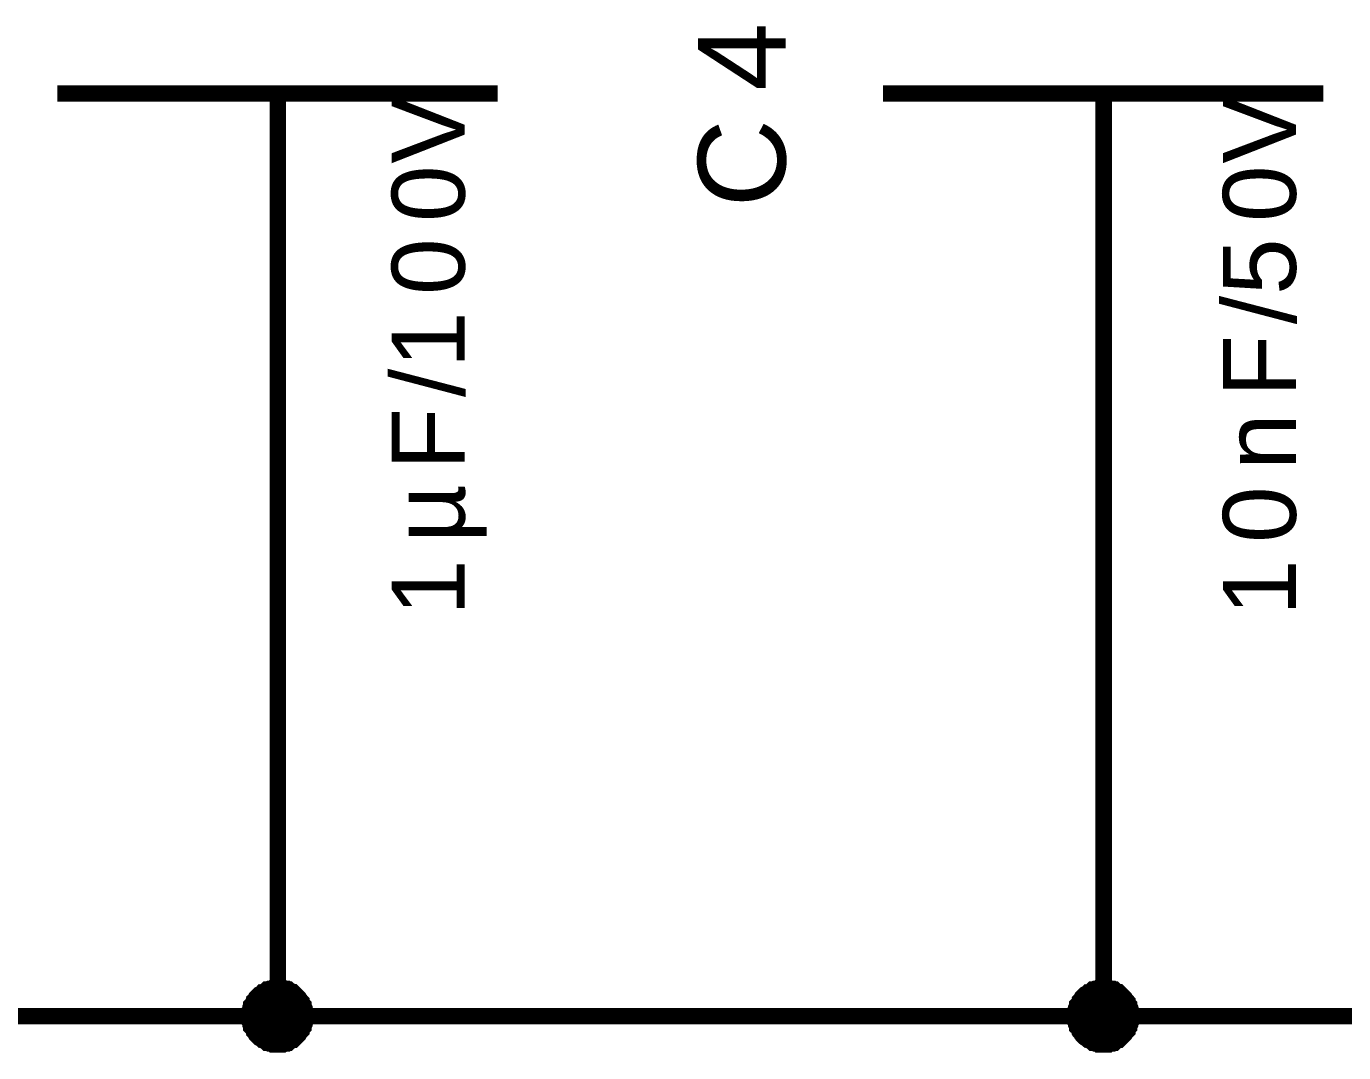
# Model space of a CAD drawing. Header units: millimetres. Extents: x -2024 to 917, y -725 to 13.
# Drawn here: x 287.6 to 311.52, y -219.45 to -200.81 of the extents above; entities that cross this region are included whole.
import ezdxf

# ---------------------------------------------------------------- set-up
doc = ezdxf.new("R2010")
doc.units = ezdxf.units.MM
doc.layers.add('Sheet', color=255, linetype='Continuous')
doc.styles.get("Standard").update_dxf_attribs({"font": 'arial.ttf'})

msp = doc.modelspace()

# ---------------------------------------------------------------- linework, layer by layer
at = {"layer": 'Sheet'}
for points, const_width in [([(288.161, -202.033), (296.156, -202.033)], 0.3), ([(292.167, -202.033), (292.167, -205.047)], 0.3), ([(303.157, -202.033), (311.151, -202.033)], 0.3), ([(307.162, -202.033), (307.162, -205.047)], 0.3), ([(277.171, -205.047), (277.171, -218.791), (292.167, -218.791), (307.162, -218.791), (319.658, -218.791), (337.136, -218.791)], 0.3), ([(292.167, -205.047), (292.167, -218.791)], 0.3), ([(307.162, -205.047), (307.162, -218.791)], 0.3), ([(291.654, -218.791), (291.654, -218.758), (291.654, -218.741), (291.654, -218.708), (291.67, -218.692), (291.67, -218.658), (291.67, -218.642), (291.687, -218.609), (291.687, -218.592), (291.703, -218.576), (291.72, -218.542), (291.736, -218.526), (291.736, -218.509), (291.753, -218.493), (291.77, -218.46), (291.786, -218.443), (291.803, -218.427), (291.819, -218.41), (291.836, -218.393), (291.869, -218.377), (291.885, -218.36), (291.902, -218.36), (291.918, -218.344), (291.952, -218.327), (291.968, -218.311), (291.985, -218.311), (292.018, -218.294), (292.034, -218.294), (292.067, -218.294), (292.084, -218.278), (292.117, -218.278), (292.134, -218.278), (292.167, -218.278)], 0.3), ([(291.654, -218.791), (291.654, -218.758), (291.654, -218.741), (291.654, -218.708), (291.67, -218.692), (291.67, -218.658), (291.67, -218.642), (291.687, -218.609), (291.687, -218.592), (291.703, -218.576), (291.72, -218.542), (291.736, -218.526), (291.736, -218.509), (291.753, -218.493), (291.77, -218.46), (291.786, -218.443), (291.803, -218.427), (291.819, -218.41), (291.836, -218.393), (291.869, -218.377), (291.885, -218.36), (291.902, -218.36), (291.918, -218.344), (291.952, -218.327), (291.968, -218.311), (291.985, -218.311), (292.018, -218.294), (292.034, -218.294), (292.067, -218.294), (292.084, -218.278), (292.117, -218.278), (292.134, -218.278), (292.167, -218.278)], 0.3), ([(291.654, -218.791), (291.654, -218.758), (291.654, -218.741), (291.654, -218.708), (291.67, -218.692), (291.67, -218.658), (291.67, -218.642), (291.687, -218.609), (291.687, -218.592), (291.703, -218.576), (291.72, -218.542), (291.736, -218.526), (291.736, -218.509), (291.753, -218.493), (291.77, -218.46), (291.786, -218.443), (291.803, -218.427), (291.819, -218.41), (291.836, -218.393), (291.869, -218.377), (291.885, -218.36), (291.902, -218.36), (291.918, -218.344), (291.952, -218.327), (291.968, -218.311), (291.985, -218.311), (292.018, -218.294), (292.034, -218.294), (292.067, -218.294), (292.084, -218.278), (292.117, -218.278), (292.134, -218.278), (292.167, -218.278)], 0.3), ([(291.654, -218.791), (291.654, -218.758), (291.654, -218.741), (291.654, -218.708), (291.67, -218.692), (291.67, -218.658), (291.67, -218.642), (291.687, -218.609), (291.687, -218.592), (291.703, -218.576), (291.72, -218.542), (291.736, -218.526), (291.736, -218.509), (291.753, -218.493), (291.77, -218.46), (291.786, -218.443), (291.803, -218.427), (291.819, -218.41), (291.836, -218.393), (291.869, -218.377), (291.885, -218.36), (291.902, -218.36), (291.918, -218.344), (291.952, -218.327), (291.968, -218.311), (291.985, -218.311), (292.018, -218.294), (292.034, -218.294), (292.067, -218.294), (292.084, -218.278), (292.117, -218.278), (292.134, -218.278), (292.167, -218.278)], 0.3), ([(292.167, -218.278), (292.167, -218.278)], 0.3), ([(292.167, -218.278), (292.2, -218.278), (292.216, -218.278), (292.249, -218.278), (292.266, -218.294), (292.299, -218.294), (292.316, -218.294), (292.332, -218.311), (292.365, -218.311), (292.382, -218.327), (292.398, -218.344), (292.432, -218.36), (292.448, -218.36), (292.465, -218.377), (292.481, -218.393), (292.498, -218.41), (292.514, -218.427), (292.531, -218.443), (292.547, -218.46), (292.564, -218.493), (292.581, -218.509), (292.597, -218.526), (292.597, -218.542), (292.614, -218.576), (292.63, -218.592), (292.63, -218.609), (292.647, -218.642), (292.647, -218.658), (292.647, -218.692), (292.663, -218.708), (292.663, -218.741), (292.663, -218.758), (292.663, -218.791)], 0.3), ([(292.167, -218.278), (292.167, -218.278)], 0.3), ([(292.167, -218.278), (292.2, -218.278), (292.216, -218.278), (292.249, -218.278), (292.266, -218.294), (292.299, -218.294), (292.316, -218.294), (292.332, -218.311), (292.365, -218.311), (292.382, -218.327), (292.398, -218.344), (292.432, -218.36), (292.448, -218.36), (292.465, -218.377), (292.481, -218.393), (292.498, -218.41), (292.514, -218.427), (292.531, -218.443), (292.547, -218.46), (292.564, -218.493), (292.581, -218.509), (292.597, -218.526), (292.597, -218.542), (292.614, -218.576), (292.63, -218.592), (292.63, -218.609), (292.647, -218.642), (292.647, -218.658), (292.647, -218.692), (292.663, -218.708), (292.663, -218.741), (292.663, -218.758), (292.663, -218.791)], 0.3), ([(292.167, -218.278), (292.167, -218.278)], 0.3), ([(292.167, -218.278), (292.2, -218.278), (292.216, -218.278), (292.249, -218.278), (292.266, -218.294), (292.299, -218.294), (292.316, -218.294), (292.332, -218.311), (292.365, -218.311), (292.382, -218.327), (292.398, -218.344), (292.432, -218.36), (292.448, -218.36), (292.465, -218.377), (292.481, -218.393), (292.498, -218.41), (292.514, -218.427), (292.531, -218.443), (292.547, -218.46), (292.564, -218.493), (292.581, -218.509), (292.597, -218.526), (292.597, -218.542), (292.614, -218.576), (292.63, -218.592), (292.63, -218.609), (292.647, -218.642), (292.647, -218.658), (292.647, -218.692), (292.663, -218.708), (292.663, -218.741), (292.663, -218.758), (292.663, -218.791)], 0.3), ([(292.167, -218.278), (292.167, -218.278)], 0.3), ([(292.167, -218.278), (292.2, -218.278), (292.216, -218.278), (292.249, -218.278), (292.266, -218.294), (292.299, -218.294), (292.316, -218.294), (292.332, -218.311), (292.365, -218.311), (292.382, -218.327), (292.398, -218.344), (292.432, -218.36), (292.448, -218.36), (292.465, -218.377), (292.481, -218.393), (292.498, -218.41), (292.514, -218.427), (292.531, -218.443), (292.547, -218.46), (292.564, -218.493), (292.581, -218.509), (292.597, -218.526), (292.597, -218.542), (292.614, -218.576), (292.63, -218.592), (292.63, -218.609), (292.647, -218.642), (292.647, -218.658), (292.647, -218.692), (292.663, -218.708), (292.663, -218.741), (292.663, -218.758), (292.663, -218.791)], 0.3), ([(306.649, -218.791), (306.649, -218.758), (306.649, -218.741), (306.649, -218.708), (306.665, -218.692), (306.665, -218.658), (306.665, -218.642), (306.682, -218.609), (306.682, -218.592), (306.699, -218.576), (306.715, -218.542), (306.732, -218.526), (306.732, -218.509), (306.748, -218.493), (306.765, -218.46), (306.781, -218.443), (306.798, -218.427), (306.814, -218.41), (306.831, -218.393), (306.864, -218.377), (306.881, -218.36), (306.897, -218.36), (306.914, -218.344), (306.947, -218.327), (306.963, -218.311), (306.98, -218.311), (307.013, -218.294), (307.03, -218.294), (307.063, -218.294), (307.079, -218.278), (307.112, -218.278), (307.129, -218.278), (307.162, -218.278)], 0.3), ([(306.649, -218.791), (306.649, -218.758), (306.649, -218.741), (306.649, -218.708), (306.665, -218.692), (306.665, -218.658), (306.665, -218.642), (306.682, -218.609), (306.682, -218.592), (306.699, -218.576), (306.715, -218.542), (306.732, -218.526), (306.732, -218.509), (306.748, -218.493), (306.765, -218.46), (306.781, -218.443), (306.798, -218.427), (306.814, -218.41), (306.831, -218.393), (306.864, -218.377), (306.881, -218.36), (306.897, -218.36), (306.914, -218.344), (306.947, -218.327), (306.963, -218.311), (306.98, -218.311), (307.013, -218.294), (307.03, -218.294), (307.063, -218.294), (307.079, -218.278), (307.112, -218.278), (307.129, -218.278), (307.162, -218.278)], 0.3), ([(306.649, -218.791), (306.649, -218.758), (306.649, -218.741), (306.649, -218.708), (306.665, -218.692), (306.665, -218.658), (306.665, -218.642), (306.682, -218.609), (306.682, -218.592), (306.699, -218.576), (306.715, -218.542), (306.732, -218.526), (306.732, -218.509), (306.748, -218.493), (306.765, -218.46), (306.781, -218.443), (306.798, -218.427), (306.814, -218.41), (306.831, -218.393), (306.864, -218.377), (306.881, -218.36), (306.897, -218.36), (306.914, -218.344), (306.947, -218.327), (306.963, -218.311), (306.98, -218.311), (307.013, -218.294), (307.03, -218.294), (307.063, -218.294), (307.079, -218.278), (307.112, -218.278), (307.129, -218.278), (307.162, -218.278)], 0.3), ([(306.649, -218.791), (306.649, -218.758), (306.649, -218.741), (306.649, -218.708), (306.665, -218.692), (306.665, -218.658), (306.665, -218.642), (306.682, -218.609), (306.682, -218.592), (306.699, -218.576), (306.715, -218.542), (306.732, -218.526), (306.732, -218.509), (306.748, -218.493), (306.765, -218.46), (306.781, -218.443), (306.798, -218.427), (306.814, -218.41), (306.831, -218.393), (306.864, -218.377), (306.881, -218.36), (306.897, -218.36), (306.914, -218.344), (306.947, -218.327), (306.963, -218.311), (306.98, -218.311), (307.013, -218.294), (307.03, -218.294), (307.063, -218.294), (307.079, -218.278), (307.112, -218.278), (307.129, -218.278), (307.162, -218.278)], 0.3), ([(307.162, -218.278), (307.162, -218.278)], 0.3), ([(307.162, -218.278), (307.195, -218.278), (307.212, -218.278), (307.245, -218.278), (307.261, -218.294), (307.294, -218.294), (307.311, -218.294), (307.328, -218.311), (307.361, -218.311), (307.377, -218.327), (307.394, -218.344), (307.427, -218.36), (307.443, -218.36), (307.46, -218.377), (307.476, -218.393), (307.493, -218.41), (307.51, -218.427), (307.526, -218.443), (307.543, -218.46), (307.559, -218.493), (307.576, -218.509), (307.592, -218.526), (307.592, -218.542), (307.609, -218.576), (307.625, -218.592), (307.625, -218.609), (307.642, -218.642), (307.642, -218.658), (307.642, -218.692), (307.659, -218.708), (307.659, -218.741), (307.659, -218.758), (307.659, -218.791)], 0.3), ([(307.162, -218.278), (307.162, -218.278)], 0.3), ([(307.162, -218.278), (307.195, -218.278), (307.212, -218.278), (307.245, -218.278), (307.261, -218.294), (307.294, -218.294), (307.311, -218.294), (307.328, -218.311), (307.361, -218.311), (307.377, -218.327), (307.394, -218.344), (307.427, -218.36), (307.443, -218.36), (307.46, -218.377), (307.476, -218.393), (307.493, -218.41), (307.51, -218.427), (307.526, -218.443), (307.543, -218.46), (307.559, -218.493), (307.576, -218.509), (307.592, -218.526), (307.592, -218.542), (307.609, -218.576), (307.625, -218.592), (307.625, -218.609), (307.642, -218.642), (307.642, -218.658), (307.642, -218.692), (307.659, -218.708), (307.659, -218.741), (307.659, -218.758), (307.659, -218.791)], 0.3), ([(307.162, -218.278), (307.162, -218.278)], 0.3), ([(307.162, -218.278), (307.195, -218.278), (307.212, -218.278), (307.245, -218.278), (307.261, -218.294), (307.294, -218.294), (307.311, -218.294), (307.328, -218.311), (307.361, -218.311), (307.377, -218.327), (307.394, -218.344), (307.427, -218.36), (307.443, -218.36), (307.46, -218.377), (307.476, -218.393), (307.493, -218.41), (307.51, -218.427), (307.526, -218.443), (307.543, -218.46), (307.559, -218.493), (307.576, -218.509), (307.592, -218.526), (307.592, -218.542), (307.609, -218.576), (307.625, -218.592), (307.625, -218.609), (307.642, -218.642), (307.642, -218.658), (307.642, -218.692), (307.659, -218.708), (307.659, -218.741), (307.659, -218.758), (307.659, -218.791)], 0.3), ([(307.162, -218.278), (307.162, -218.278)], 0.3), ([(307.162, -218.278), (307.195, -218.278), (307.212, -218.278), (307.245, -218.278), (307.261, -218.294), (307.294, -218.294), (307.311, -218.294), (307.328, -218.311), (307.361, -218.311), (307.377, -218.327), (307.394, -218.344), (307.427, -218.36), (307.443, -218.36), (307.46, -218.377), (307.476, -218.393), (307.493, -218.41), (307.51, -218.427), (307.526, -218.443), (307.543, -218.46), (307.559, -218.493), (307.576, -218.509), (307.592, -218.526), (307.592, -218.542), (307.609, -218.576), (307.625, -218.592), (307.625, -218.609), (307.642, -218.642), (307.642, -218.658), (307.642, -218.692), (307.659, -218.708), (307.659, -218.741), (307.659, -218.758), (307.659, -218.791)], 0.3), ([(291.654, -218.791), (291.654, -218.758), (291.654, -218.741), (291.654, -218.708), (291.67, -218.692), (291.67, -218.658), (291.67, -218.642), (291.687, -218.609), (291.687, -218.592), (291.703, -218.576), (291.72, -218.542), (291.736, -218.526), (291.736, -218.509), (291.753, -218.493), (291.77, -218.46), (291.786, -218.443), (291.803, -218.427), (291.819, -218.41), (291.836, -218.393), (291.869, -218.377), (291.885, -218.36), (291.902, -218.36), (291.918, -218.344), (291.952, -218.327), (291.968, -218.311), (291.985, -218.311), (292.018, -218.294), (292.034, -218.294), (292.067, -218.294), (292.084, -218.278), (292.117, -218.278), (292.134, -218.278), (292.167, -218.278)], 0.0991), ([(291.654, -218.791), (291.654, -218.758), (291.654, -218.741), (291.654, -218.708), (291.67, -218.692), (291.67, -218.658), (291.67, -218.642), (291.687, -218.609), (291.687, -218.592), (291.703, -218.576), (291.72, -218.542), (291.736, -218.526), (291.736, -218.509), (291.753, -218.493), (291.77, -218.46), (291.786, -218.443), (291.803, -218.427), (291.819, -218.41), (291.836, -218.393), (291.869, -218.377), (291.885, -218.36), (291.902, -218.36), (291.918, -218.344), (291.952, -218.327), (291.968, -218.311), (291.985, -218.311), (292.018, -218.294), (292.034, -218.294), (292.067, -218.294), (292.084, -218.278), (292.117, -218.278), (292.134, -218.278), (292.167, -218.278)], 0.0991), ([(291.654, -218.791), (291.654, -218.758), (291.654, -218.741), (291.654, -218.708), (291.67, -218.692), (291.67, -218.658), (291.67, -218.642), (291.687, -218.609), (291.687, -218.592), (291.703, -218.576), (291.72, -218.542), (291.736, -218.526), (291.736, -218.509), (291.753, -218.493), (291.77, -218.46), (291.786, -218.443), (291.803, -218.427), (291.819, -218.41), (291.836, -218.393), (291.869, -218.377), (291.885, -218.36), (291.902, -218.36), (291.918, -218.344), (291.952, -218.327), (291.968, -218.311), (291.985, -218.311), (292.018, -218.294), (292.034, -218.294), (292.067, -218.294), (292.084, -218.278), (292.117, -218.278), (292.134, -218.278), (292.167, -218.278)], 0.0991), ([(291.654, -218.791), (291.654, -218.758), (291.654, -218.741), (291.654, -218.708), (291.67, -218.692), (291.67, -218.658), (291.67, -218.642), (291.687, -218.609), (291.687, -218.592), (291.703, -218.576), (291.72, -218.542), (291.736, -218.526), (291.736, -218.509), (291.753, -218.493), (291.77, -218.46), (291.786, -218.443), (291.803, -218.427), (291.819, -218.41), (291.836, -218.393), (291.869, -218.377), (291.885, -218.36), (291.902, -218.36), (291.918, -218.344), (291.952, -218.327), (291.968, -218.311), (291.985, -218.311), (292.018, -218.294), (292.034, -218.294), (292.067, -218.294), (292.084, -218.278), (292.117, -218.278), (292.134, -218.278), (292.167, -218.278)], 0.0991), ([(292.167, -218.278), (292.167, -218.278)], 0.0991), ([(292.167, -218.278), (292.2, -218.278), (292.216, -218.278), (292.249, -218.278), (292.266, -218.294), (292.299, -218.294), (292.316, -218.294), (292.332, -218.311), (292.365, -218.311), (292.382, -218.327), (292.398, -218.344), (292.432, -218.36), (292.448, -218.36), (292.465, -218.377), (292.481, -218.393), (292.498, -218.41), (292.514, -218.427), (292.531, -218.443), (292.547, -218.46), (292.564, -218.493), (292.581, -218.509), (292.597, -218.526), (292.597, -218.542), (292.614, -218.576), (292.63, -218.592), (292.63, -218.609), (292.647, -218.642), (292.647, -218.658), (292.647, -218.692), (292.663, -218.708), (292.663, -218.741), (292.663, -218.758), (292.663, -218.791)], 0.0991), ([(292.167, -218.278), (292.167, -218.278)], 0.0991), ([(292.167, -218.278), (292.2, -218.278), (292.216, -218.278), (292.249, -218.278), (292.266, -218.294), (292.299, -218.294), (292.316, -218.294), (292.332, -218.311), (292.365, -218.311), (292.382, -218.327), (292.398, -218.344), (292.432, -218.36), (292.448, -218.36), (292.465, -218.377), (292.481, -218.393), (292.498, -218.41), (292.514, -218.427), (292.531, -218.443), (292.547, -218.46), (292.564, -218.493), (292.581, -218.509), (292.597, -218.526), (292.597, -218.542), (292.614, -218.576), (292.63, -218.592), (292.63, -218.609), (292.647, -218.642), (292.647, -218.658), (292.647, -218.692), (292.663, -218.708), (292.663, -218.741), (292.663, -218.758), (292.663, -218.791)], 0.0991), ([(292.167, -218.278), (292.167, -218.278)], 0.0991), ([(292.167, -218.278), (292.2, -218.278), (292.216, -218.278), (292.249, -218.278), (292.266, -218.294), (292.299, -218.294), (292.316, -218.294), (292.332, -218.311), (292.365, -218.311), (292.382, -218.327), (292.398, -218.344), (292.432, -218.36), (292.448, -218.36), (292.465, -218.377), (292.481, -218.393), (292.498, -218.41), (292.514, -218.427), (292.531, -218.443), (292.547, -218.46), (292.564, -218.493), (292.581, -218.509), (292.597, -218.526), (292.597, -218.542), (292.614, -218.576), (292.63, -218.592), (292.63, -218.609), (292.647, -218.642), (292.647, -218.658), (292.647, -218.692), (292.663, -218.708), (292.663, -218.741), (292.663, -218.758), (292.663, -218.791)], 0.0991), ([(292.167, -218.278), (292.167, -218.278)], 0.0991), ([(292.167, -218.278), (292.2, -218.278), (292.216, -218.278), (292.249, -218.278), (292.266, -218.294), (292.299, -218.294), (292.316, -218.294), (292.332, -218.311), (292.365, -218.311), (292.382, -218.327), (292.398, -218.344), (292.432, -218.36), (292.448, -218.36), (292.465, -218.377), (292.481, -218.393), (292.498, -218.41), (292.514, -218.427), (292.531, -218.443), (292.547, -218.46), (292.564, -218.493), (292.581, -218.509), (292.597, -218.526), (292.597, -218.542), (292.614, -218.576), (292.63, -218.592), (292.63, -218.609), (292.647, -218.642), (292.647, -218.658), (292.647, -218.692), (292.663, -218.708), (292.663, -218.741), (292.663, -218.758), (292.663, -218.791)], 0.0991), ([(306.649, -218.791), (306.649, -218.758), (306.649, -218.741), (306.649, -218.708), (306.665, -218.692), (306.665, -218.658), (306.665, -218.642), (306.682, -218.609), (306.682, -218.592), (306.699, -218.576), (306.715, -218.542), (306.732, -218.526), (306.732, -218.509), (306.748, -218.493), (306.765, -218.46), (306.781, -218.443), (306.798, -218.427), (306.814, -218.41), (306.831, -218.393), (306.864, -218.377), (306.881, -218.36), (306.897, -218.36), (306.914, -218.344), (306.947, -218.327), (306.963, -218.311), (306.98, -218.311), (307.013, -218.294), (307.03, -218.294), (307.063, -218.294), (307.079, -218.278), (307.112, -218.278), (307.129, -218.278), (307.162, -218.278)], 0.0991), ([(306.649, -218.791), (306.649, -218.758), (306.649, -218.741), (306.649, -218.708), (306.665, -218.692), (306.665, -218.658), (306.665, -218.642), (306.682, -218.609), (306.682, -218.592), (306.699, -218.576), (306.715, -218.542), (306.732, -218.526), (306.732, -218.509), (306.748, -218.493), (306.765, -218.46), (306.781, -218.443), (306.798, -218.427), (306.814, -218.41), (306.831, -218.393), (306.864, -218.377), (306.881, -218.36), (306.897, -218.36), (306.914, -218.344), (306.947, -218.327), (306.963, -218.311), (306.98, -218.311), (307.013, -218.294), (307.03, -218.294), (307.063, -218.294), (307.079, -218.278), (307.112, -218.278), (307.129, -218.278), (307.162, -218.278)], 0.0991), ([(306.649, -218.791), (306.649, -218.758), (306.649, -218.741), (306.649, -218.708), (306.665, -218.692), (306.665, -218.658), (306.665, -218.642), (306.682, -218.609), (306.682, -218.592), (306.699, -218.576), (306.715, -218.542), (306.732, -218.526), (306.732, -218.509), (306.748, -218.493), (306.765, -218.46), (306.781, -218.443), (306.798, -218.427), (306.814, -218.41), (306.831, -218.393), (306.864, -218.377), (306.881, -218.36), (306.897, -218.36), (306.914, -218.344), (306.947, -218.327), (306.963, -218.311), (306.98, -218.311), (307.013, -218.294), (307.03, -218.294), (307.063, -218.294), (307.079, -218.278), (307.112, -218.278), (307.129, -218.278), (307.162, -218.278)], 0.0991), ([(306.649, -218.791), (306.649, -218.758), (306.649, -218.741), (306.649, -218.708), (306.665, -218.692), (306.665, -218.658), (306.665, -218.642), (306.682, -218.609), (306.682, -218.592), (306.699, -218.576), (306.715, -218.542), (306.732, -218.526), (306.732, -218.509), (306.748, -218.493), (306.765, -218.46), (306.781, -218.443), (306.798, -218.427), (306.814, -218.41), (306.831, -218.393), (306.864, -218.377), (306.881, -218.36), (306.897, -218.36), (306.914, -218.344), (306.947, -218.327), (306.963, -218.311), (306.98, -218.311), (307.013, -218.294), (307.03, -218.294), (307.063, -218.294), (307.079, -218.278), (307.112, -218.278), (307.129, -218.278), (307.162, -218.278)], 0.0991), ([(307.162, -218.278), (307.162, -218.278)], 0.0991), ([(307.162, -218.278), (307.195, -218.278), (307.212, -218.278), (307.245, -218.278), (307.261, -218.294), (307.294, -218.294), (307.311, -218.294), (307.328, -218.311), (307.361, -218.311), (307.377, -218.327), (307.394, -218.344), (307.427, -218.36), (307.443, -218.36), (307.46, -218.377), (307.476, -218.393), (307.493, -218.41), (307.51, -218.427), (307.526, -218.443), (307.543, -218.46), (307.559, -218.493), (307.576, -218.509), (307.592, -218.526), (307.592, -218.542), (307.609, -218.576), (307.625, -218.592), (307.625, -218.609), (307.642, -218.642), (307.642, -218.658), (307.642, -218.692), (307.659, -218.708), (307.659, -218.741), (307.659, -218.758), (307.659, -218.791)], 0.0991), ([(307.162, -218.278), (307.162, -218.278)], 0.0991), ([(307.162, -218.278), (307.195, -218.278), (307.212, -218.278), (307.245, -218.278), (307.261, -218.294), (307.294, -218.294), (307.311, -218.294), (307.328, -218.311), (307.361, -218.311), (307.377, -218.327), (307.394, -218.344), (307.427, -218.36), (307.443, -218.36), (307.46, -218.377), (307.476, -218.393), (307.493, -218.41), (307.51, -218.427), (307.526, -218.443), (307.543, -218.46), (307.559, -218.493), (307.576, -218.509), (307.592, -218.526), (307.592, -218.542), (307.609, -218.576), (307.625, -218.592), (307.625, -218.609), (307.642, -218.642), (307.642, -218.658), (307.642, -218.692), (307.659, -218.708), (307.659, -218.741), (307.659, -218.758), (307.659, -218.791)], 0.0991), ([(307.162, -218.278), (307.162, -218.278)], 0.0991), ([(307.162, -218.278), (307.195, -218.278), (307.212, -218.278), (307.245, -218.278), (307.261, -218.294), (307.294, -218.294), (307.311, -218.294), (307.328, -218.311), (307.361, -218.311), (307.377, -218.327), (307.394, -218.344), (307.427, -218.36), (307.443, -218.36), (307.46, -218.377), (307.476, -218.393), (307.493, -218.41), (307.51, -218.427), (307.526, -218.443), (307.543, -218.46), (307.559, -218.493), (307.576, -218.509), (307.592, -218.526), (307.592, -218.542), (307.609, -218.576), (307.625, -218.592), (307.625, -218.609), (307.642, -218.642), (307.642, -218.658), (307.642, -218.692), (307.659, -218.708), (307.659, -218.741), (307.659, -218.758), (307.659, -218.791)], 0.0991), ([(307.162, -218.278), (307.162, -218.278)], 0.0991), ([(307.162, -218.278), (307.195, -218.278), (307.212, -218.278), (307.245, -218.278), (307.261, -218.294), (307.294, -218.294), (307.311, -218.294), (307.328, -218.311), (307.361, -218.311), (307.377, -218.327), (307.394, -218.344), (307.427, -218.36), (307.443, -218.36), (307.46, -218.377), (307.476, -218.393), (307.493, -218.41), (307.51, -218.427), (307.526, -218.443), (307.543, -218.46), (307.559, -218.493), (307.576, -218.509), (307.592, -218.526), (307.592, -218.542), (307.609, -218.576), (307.625, -218.592), (307.625, -218.609), (307.642, -218.642), (307.642, -218.658), (307.642, -218.692), (307.659, -218.708), (307.659, -218.741), (307.659, -218.758), (307.659, -218.791)], 0.0991), ([(292.167, -219.304), (292.134, -219.304), (292.117, -219.304), (292.084, -219.304), (292.067, -219.288), (292.034, -219.288), (292.018, -219.288), (291.985, -219.271), (291.968, -219.271), (291.952, -219.255), (291.918, -219.238), (291.902, -219.221), (291.885, -219.221), (291.869, -219.205), (291.836, -219.188), (291.819, -219.172), (291.803, -219.155), (291.786, -219.139), (291.77, -219.122), (291.753, -219.089), (291.736, -219.072), (291.736, -219.056), (291.72, -219.039), (291.703, -219.006), (291.687, -218.99), (291.687, -218.973), (291.67, -218.94), (291.67, -218.923), (291.67, -218.89), (291.654, -218.874), (291.654, -218.841), (291.654, -218.824), (291.654, -218.791)], 0.3), ([(291.654, -218.791), (291.654, -218.791)], 0.3), ([(292.167, -219.304), (292.134, -219.304), (292.117, -219.304), (292.084, -219.304), (292.067, -219.288), (292.034, -219.288), (292.018, -219.288), (291.985, -219.271), (291.968, -219.271), (291.952, -219.255), (291.918, -219.238), (291.902, -219.221), (291.885, -219.221), (291.869, -219.205), (291.836, -219.188), (291.819, -219.172), (291.803, -219.155), (291.786, -219.139), (291.77, -219.122), (291.753, -219.089), (291.736, -219.072), (291.736, -219.056), (291.72, -219.039), (291.703, -219.006), (291.687, -218.99), (291.687, -218.973), (291.67, -218.94), (291.67, -218.923), (291.67, -218.89), (291.654, -218.874), (291.654, -218.841), (291.654, -218.824), (291.654, -218.791)], 0.3), ([(291.654, -218.791), (291.654, -218.791)], 0.3), ([(292.167, -219.304), (292.134, -219.304), (292.117, -219.304), (292.084, -219.304), (292.067, -219.288), (292.034, -219.288), (292.018, -219.288), (291.985, -219.271), (291.968, -219.271), (291.952, -219.255), (291.918, -219.238), (291.902, -219.221), (291.885, -219.221), (291.869, -219.205), (291.836, -219.188), (291.819, -219.172), (291.803, -219.155), (291.786, -219.139), (291.77, -219.122), (291.753, -219.089), (291.736, -219.072), (291.736, -219.056), (291.72, -219.039), (291.703, -219.006), (291.687, -218.99), (291.687, -218.973), (291.67, -218.94), (291.67, -218.923), (291.67, -218.89), (291.654, -218.874), (291.654, -218.841), (291.654, -218.824), (291.654, -218.791)], 0.3), ([(291.654, -218.791), (291.654, -218.791)], 0.3), ([(292.167, -219.304), (292.134, -219.304), (292.117, -219.304), (292.084, -219.304), (292.067, -219.288), (292.034, -219.288), (292.018, -219.288), (291.985, -219.271), (291.968, -219.271), (291.952, -219.255), (291.918, -219.238), (291.902, -219.221), (291.885, -219.221), (291.869, -219.205), (291.836, -219.188), (291.819, -219.172), (291.803, -219.155), (291.786, -219.139), (291.77, -219.122), (291.753, -219.089), (291.736, -219.072), (291.736, -219.056), (291.72, -219.039), (291.703, -219.006), (291.687, -218.99), (291.687, -218.973), (291.67, -218.94), (291.67, -218.923), (291.67, -218.89), (291.654, -218.874), (291.654, -218.841), (291.654, -218.824), (291.654, -218.791)], 0.3), ([(291.654, -218.791), (291.654, -218.791)], 0.3), ([(292.663, -218.791), (292.663, -218.824), (292.663, -218.841), (292.663, -218.874), (292.647, -218.89), (292.647, -218.923), (292.647, -218.94), (292.63, -218.973), (292.63, -218.99), (292.614, -219.006), (292.597, -219.039), (292.597, -219.056), (292.581, -219.072), (292.564, -219.089), (292.547, -219.122), (292.531, -219.139), (292.514, -219.155), (292.498, -219.172), (292.481, -219.188), (292.465, -219.205), (292.448, -219.221), (292.432, -219.221), (292.398, -219.238), (292.382, -219.255), (292.365, -219.271), (292.332, -219.271), (292.316, -219.288), (292.299, -219.288), (292.266, -219.288), (292.249, -219.304), (292.216, -219.304), (292.2, -219.304), (292.167, -219.304)], 0.3), ([(292.663, -218.791), (292.663, -218.824), (292.663, -218.841), (292.663, -218.874), (292.647, -218.89), (292.647, -218.923), (292.647, -218.94), (292.63, -218.973), (292.63, -218.99), (292.614, -219.006), (292.597, -219.039), (292.597, -219.056), (292.581, -219.072), (292.564, -219.089), (292.547, -219.122), (292.531, -219.139), (292.514, -219.155), (292.498, -219.172), (292.481, -219.188), (292.465, -219.205), (292.448, -219.221), (292.432, -219.221), (292.398, -219.238), (292.382, -219.255), (292.365, -219.271), (292.332, -219.271), (292.316, -219.288), (292.299, -219.288), (292.266, -219.288), (292.249, -219.304), (292.216, -219.304), (292.2, -219.304), (292.167, -219.304)], 0.3), ([(292.663, -218.791), (292.663, -218.824), (292.663, -218.841), (292.663, -218.874), (292.647, -218.89), (292.647, -218.923), (292.647, -218.94), (292.63, -218.973), (292.63, -218.99), (292.614, -219.006), (292.597, -219.039), (292.597, -219.056), (292.581, -219.072), (292.564, -219.089), (292.547, -219.122), (292.531, -219.139), (292.514, -219.155), (292.498, -219.172), (292.481, -219.188), (292.465, -219.205), (292.448, -219.221), (292.432, -219.221), (292.398, -219.238), (292.382, -219.255), (292.365, -219.271), (292.332, -219.271), (292.316, -219.288), (292.299, -219.288), (292.266, -219.288), (292.249, -219.304), (292.216, -219.304), (292.2, -219.304), (292.167, -219.304)], 0.3), ([(292.663, -218.791), (292.663, -218.824), (292.663, -218.841), (292.663, -218.874), (292.647, -218.89), (292.647, -218.923), (292.647, -218.94), (292.63, -218.973), (292.63, -218.99), (292.614, -219.006), (292.597, -219.039), (292.597, -219.056), (292.581, -219.072), (292.564, -219.089), (292.547, -219.122), (292.531, -219.139), (292.514, -219.155), (292.498, -219.172), (292.481, -219.188), (292.465, -219.205), (292.448, -219.221), (292.432, -219.221), (292.398, -219.238), (292.382, -219.255), (292.365, -219.271), (292.332, -219.271), (292.316, -219.288), (292.299, -219.288), (292.266, -219.288), (292.249, -219.304), (292.216, -219.304), (292.2, -219.304), (292.167, -219.304)], 0.3), ([(292.663, -218.791), (292.663, -218.791), (292.663, -218.791), (292.663, -218.791), (292.663, -218.791), (292.663, -218.791), (292.663, -218.791), (292.663, -218.791), (292.663, -218.791), (292.663, -218.791), (292.663, -218.791), (292.663, -218.791), (292.663, -218.791), (292.663, -218.791), (292.663, -218.791), (292.663, -218.791), (292.663, -218.791), (292.663, -218.791), (292.663, -218.791), (292.663, -218.791), (292.663, -218.791), (292.663, -218.791), (292.663, -218.791), (292.663, -218.791), (292.663, -218.791), (292.663, -218.791), (292.663, -218.791), (292.663, -218.791), (292.663, -218.791), (292.663, -218.791), (292.663, -218.791), (292.663, -218.791), (292.663, -218.791)], 0.3), ([(292.663, -218.791), (292.663, -218.791)], 0.3), ([(292.663, -218.791), (292.663, -218.791), (292.663, -218.791), (292.663, -218.791), (292.663, -218.791), (292.663, -218.791), (292.663, -218.791), (292.663, -218.791), (292.663, -218.791), (292.663, -218.791), (292.663, -218.791), (292.663, -218.791), (292.663, -218.791), (292.663, -218.791), (292.663, -218.791), (292.663, -218.791), (292.663, -218.791), (292.663, -218.791), (292.663, -218.791), (292.663, -218.791), (292.663, -218.791), (292.663, -218.791), (292.663, -218.791), (292.663, -218.791), (292.663, -218.791), (292.663, -218.791), (292.663, -218.791), (292.663, -218.791), (292.663, -218.791), (292.663, -218.791), (292.663, -218.791), (292.663, -218.791), (292.663, -218.791)], 0.3), ([(292.663, -218.791), (292.663, -218.791)], 0.3), ([(292.663, -218.791), (292.663, -218.791), (292.663, -218.791), (292.663, -218.791), (292.663, -218.791), (292.663, -218.791), (292.663, -218.791), (292.663, -218.791), (292.663, -218.791), (292.663, -218.791), (292.663, -218.791), (292.663, -218.791), (292.663, -218.791), (292.663, -218.791), (292.663, -218.791), (292.663, -218.791), (292.663, -218.791), (292.663, -218.791), (292.663, -218.791), (292.663, -218.791), (292.663, -218.791), (292.663, -218.791), (292.663, -218.791), (292.663, -218.791), (292.663, -218.791), (292.663, -218.791), (292.663, -218.791), (292.663, -218.791), (292.663, -218.791), (292.663, -218.791), (292.663, -218.791), (292.663, -218.791), (292.663, -218.791)], 0.3), ([(292.663, -218.791), (292.663, -218.791)], 0.3), ([(292.663, -218.791), (292.663, -218.791), (292.663, -218.791), (292.663, -218.791), (292.663, -218.791), (292.663, -218.791), (292.663, -218.791), (292.663, -218.791), (292.663, -218.791), (292.663, -218.791), (292.663, -218.791), (292.663, -218.791), (292.663, -218.791), (292.663, -218.791), (292.663, -218.791), (292.663, -218.791), (292.663, -218.791), (292.663, -218.791), (292.663, -218.791), (292.663, -218.791), (292.663, -218.791), (292.663, -218.791), (292.663, -218.791), (292.663, -218.791), (292.663, -218.791), (292.663, -218.791), (292.663, -218.791), (292.663, -218.791), (292.663, -218.791), (292.663, -218.791), (292.663, -218.791), (292.663, -218.791), (292.663, -218.791)], 0.3), ([(292.663, -218.791), (292.663, -218.791)], 0.3), ([(307.162, -219.304), (307.129, -219.304), (307.112, -219.304), (307.079, -219.304), (307.063, -219.288), (307.03, -219.288), (307.013, -219.288), (306.98, -219.271), (306.963, -219.271), (306.947, -219.255), (306.914, -219.238), (306.897, -219.221), (306.881, -219.221), (306.864, -219.205), (306.831, -219.188), (306.814, -219.172), (306.798, -219.155), (306.781, -219.139), (306.765, -219.122), (306.748, -219.089), (306.732, -219.072), (306.732, -219.056), (306.715, -219.039), (306.699, -219.006), (306.682, -218.99), (306.682, -218.973), (306.665, -218.94), (306.665, -218.923), (306.665, -218.89), (306.649, -218.874), (306.649, -218.841), (306.649, -218.824), (306.649, -218.791)], 0.3), ([(306.649, -218.791), (306.649, -218.791)], 0.3), ([(307.162, -219.304), (307.129, -219.304), (307.112, -219.304), (307.079, -219.304), (307.063, -219.288), (307.03, -219.288), (307.013, -219.288), (306.98, -219.271), (306.963, -219.271), (306.947, -219.255), (306.914, -219.238), (306.897, -219.221), (306.881, -219.221), (306.864, -219.205), (306.831, -219.188), (306.814, -219.172), (306.798, -219.155), (306.781, -219.139), (306.765, -219.122), (306.748, -219.089), (306.732, -219.072), (306.732, -219.056), (306.715, -219.039), (306.699, -219.006), (306.682, -218.99), (306.682, -218.973), (306.665, -218.94), (306.665, -218.923), (306.665, -218.89), (306.649, -218.874), (306.649, -218.841), (306.649, -218.824), (306.649, -218.791)], 0.3), ([(306.649, -218.791), (306.649, -218.791)], 0.3), ([(307.162, -219.304), (307.129, -219.304), (307.112, -219.304), (307.079, -219.304), (307.063, -219.288), (307.03, -219.288), (307.013, -219.288), (306.98, -219.271), (306.963, -219.271), (306.947, -219.255), (306.914, -219.238), (306.897, -219.221), (306.881, -219.221), (306.864, -219.205), (306.831, -219.188), (306.814, -219.172), (306.798, -219.155), (306.781, -219.139), (306.765, -219.122), (306.748, -219.089), (306.732, -219.072), (306.732, -219.056), (306.715, -219.039), (306.699, -219.006), (306.682, -218.99), (306.682, -218.973), (306.665, -218.94), (306.665, -218.923), (306.665, -218.89), (306.649, -218.874), (306.649, -218.841), (306.649, -218.824), (306.649, -218.791)], 0.3), ([(306.649, -218.791), (306.649, -218.791)], 0.3), ([(307.162, -219.304), (307.129, -219.304), (307.112, -219.304), (307.079, -219.304), (307.063, -219.288), (307.03, -219.288), (307.013, -219.288), (306.98, -219.271), (306.963, -219.271), (306.947, -219.255), (306.914, -219.238), (306.897, -219.221), (306.881, -219.221), (306.864, -219.205), (306.831, -219.188), (306.814, -219.172), (306.798, -219.155), (306.781, -219.139), (306.765, -219.122), (306.748, -219.089), (306.732, -219.072), (306.732, -219.056), (306.715, -219.039), (306.699, -219.006), (306.682, -218.99), (306.682, -218.973), (306.665, -218.94), (306.665, -218.923), (306.665, -218.89), (306.649, -218.874), (306.649, -218.841), (306.649, -218.824), (306.649, -218.791)], 0.3), ([(306.649, -218.791), (306.649, -218.791)], 0.3), ([(307.659, -218.791), (307.659, -218.824), (307.659, -218.841), (307.659, -218.874), (307.642, -218.89), (307.642, -218.923), (307.642, -218.94), (307.625, -218.973), (307.625, -218.99), (307.609, -219.006), (307.592, -219.039), (307.592, -219.056), (307.576, -219.072), (307.559, -219.089), (307.543, -219.122), (307.526, -219.139), (307.51, -219.155), (307.493, -219.172), (307.476, -219.188), (307.46, -219.205), (307.443, -219.221), (307.427, -219.221), (307.394, -219.238), (307.377, -219.255), (307.361, -219.271), (307.328, -219.271), (307.311, -219.288), (307.294, -219.288), (307.261, -219.288), (307.245, -219.304), (307.212, -219.304), (307.195, -219.304), (307.162, -219.304)], 0.3), ([(307.659, -218.791), (307.659, -218.824), (307.659, -218.841), (307.659, -218.874), (307.642, -218.89), (307.642, -218.923), (307.642, -218.94), (307.625, -218.973), (307.625, -218.99), (307.609, -219.006), (307.592, -219.039), (307.592, -219.056), (307.576, -219.072), (307.559, -219.089), (307.543, -219.122), (307.526, -219.139), (307.51, -219.155), (307.493, -219.172), (307.476, -219.188), (307.46, -219.205), (307.443, -219.221), (307.427, -219.221), (307.394, -219.238), (307.377, -219.255), (307.361, -219.271), (307.328, -219.271), (307.311, -219.288), (307.294, -219.288), (307.261, -219.288), (307.245, -219.304), (307.212, -219.304), (307.195, -219.304), (307.162, -219.304)], 0.3), ([(307.659, -218.791), (307.659, -218.824), (307.659, -218.841), (307.659, -218.874), (307.642, -218.89), (307.642, -218.923), (307.642, -218.94), (307.625, -218.973), (307.625, -218.99), (307.609, -219.006), (307.592, -219.039), (307.592, -219.056), (307.576, -219.072), (307.559, -219.089), (307.543, -219.122), (307.526, -219.139), (307.51, -219.155), (307.493, -219.172), (307.476, -219.188), (307.46, -219.205), (307.443, -219.221), (307.427, -219.221), (307.394, -219.238), (307.377, -219.255), (307.361, -219.271), (307.328, -219.271), (307.311, -219.288), (307.294, -219.288), (307.261, -219.288), (307.245, -219.304), (307.212, -219.304), (307.195, -219.304), (307.162, -219.304)], 0.3), ([(307.659, -218.791), (307.659, -218.824), (307.659, -218.841), (307.659, -218.874), (307.642, -218.89), (307.642, -218.923), (307.642, -218.94), (307.625, -218.973), (307.625, -218.99), (307.609, -219.006), (307.592, -219.039), (307.592, -219.056), (307.576, -219.072), (307.559, -219.089), (307.543, -219.122), (307.526, -219.139), (307.51, -219.155), (307.493, -219.172), (307.476, -219.188), (307.46, -219.205), (307.443, -219.221), (307.427, -219.221), (307.394, -219.238), (307.377, -219.255), (307.361, -219.271), (307.328, -219.271), (307.311, -219.288), (307.294, -219.288), (307.261, -219.288), (307.245, -219.304), (307.212, -219.304), (307.195, -219.304), (307.162, -219.304)], 0.3), ([(307.659, -218.791), (307.659, -218.791), (307.659, -218.791), (307.659, -218.791), (307.659, -218.791), (307.659, -218.791), (307.659, -218.791), (307.659, -218.791), (307.659, -218.791), (307.659, -218.791), (307.659, -218.791), (307.659, -218.791), (307.659, -218.791), (307.659, -218.791), (307.659, -218.791), (307.659, -218.791), (307.659, -218.791), (307.659, -218.791), (307.659, -218.791), (307.659, -218.791), (307.659, -218.791), (307.659, -218.791), (307.659, -218.791), (307.659, -218.791), (307.659, -218.791), (307.659, -218.791), (307.659, -218.791), (307.659, -218.791), (307.659, -218.791), (307.659, -218.791), (307.659, -218.791), (307.659, -218.791), (307.659, -218.791)], 0.3), ([(307.659, -218.791), (307.659, -218.791)], 0.3), ([(307.659, -218.791), (307.659, -218.791), (307.659, -218.791), (307.659, -218.791), (307.659, -218.791), (307.659, -218.791), (307.659, -218.791), (307.659, -218.791), (307.659, -218.791), (307.659, -218.791), (307.659, -218.791), (307.659, -218.791), (307.659, -218.791), (307.659, -218.791), (307.659, -218.791), (307.659, -218.791), (307.659, -218.791), (307.659, -218.791), (307.659, -218.791), (307.659, -218.791), (307.659, -218.791), (307.659, -218.791), (307.659, -218.791), (307.659, -218.791), (307.659, -218.791), (307.659, -218.791), (307.659, -218.791), (307.659, -218.791), (307.659, -218.791), (307.659, -218.791), (307.659, -218.791), (307.659, -218.791), (307.659, -218.791)], 0.3), ([(307.659, -218.791), (307.659, -218.791)], 0.3), ([(307.659, -218.791), (307.659, -218.791), (307.659, -218.791), (307.659, -218.791), (307.659, -218.791), (307.659, -218.791), (307.659, -218.791), (307.659, -218.791), (307.659, -218.791), (307.659, -218.791), (307.659, -218.791), (307.659, -218.791), (307.659, -218.791), (307.659, -218.791), (307.659, -218.791), (307.659, -218.791), (307.659, -218.791), (307.659, -218.791), (307.659, -218.791), (307.659, -218.791), (307.659, -218.791), (307.659, -218.791), (307.659, -218.791), (307.659, -218.791), (307.659, -218.791), (307.659, -218.791), (307.659, -218.791), (307.659, -218.791), (307.659, -218.791), (307.659, -218.791), (307.659, -218.791), (307.659, -218.791), (307.659, -218.791)], 0.3), ([(307.659, -218.791), (307.659, -218.791)], 0.3), ([(307.659, -218.791), (307.659, -218.791), (307.659, -218.791), (307.659, -218.791), (307.659, -218.791), (307.659, -218.791), (307.659, -218.791), (307.659, -218.791), (307.659, -218.791), (307.659, -218.791), (307.659, -218.791), (307.659, -218.791), (307.659, -218.791), (307.659, -218.791), (307.659, -218.791), (307.659, -218.791), (307.659, -218.791), (307.659, -218.791), (307.659, -218.791), (307.659, -218.791), (307.659, -218.791), (307.659, -218.791), (307.659, -218.791), (307.659, -218.791), (307.659, -218.791), (307.659, -218.791), (307.659, -218.791), (307.659, -218.791), (307.659, -218.791), (307.659, -218.791), (307.659, -218.791), (307.659, -218.791), (307.659, -218.791)], 0.3), ([(307.659, -218.791), (307.659, -218.791)], 0.3), ([(292.167, -219.304), (292.134, -219.304), (292.117, -219.304), (292.084, -219.304), (292.067, -219.288), (292.034, -219.288), (292.018, -219.288), (291.985, -219.271), (291.968, -219.271), (291.952, -219.255), (291.918, -219.238), (291.902, -219.221), (291.885, -219.221), (291.869, -219.205), (291.836, -219.188), (291.819, -219.172), (291.803, -219.155), (291.786, -219.139), (291.77, -219.122), (291.753, -219.089), (291.736, -219.072), (291.736, -219.056), (291.72, -219.039), (291.703, -219.006), (291.687, -218.99), (291.687, -218.973), (291.67, -218.94), (291.67, -218.923), (291.67, -218.89), (291.654, -218.874), (291.654, -218.841), (291.654, -218.824), (291.654, -218.791)], 0.0991), ([(291.654, -218.791), (291.654, -218.791)], 0.0991), ([(292.167, -219.304), (292.134, -219.304), (292.117, -219.304), (292.084, -219.304), (292.067, -219.288), (292.034, -219.288), (292.018, -219.288), (291.985, -219.271), (291.968, -219.271), (291.952, -219.255), (291.918, -219.238), (291.902, -219.221), (291.885, -219.221), (291.869, -219.205), (291.836, -219.188), (291.819, -219.172), (291.803, -219.155), (291.786, -219.139), (291.77, -219.122), (291.753, -219.089), (291.736, -219.072), (291.736, -219.056), (291.72, -219.039), (291.703, -219.006), (291.687, -218.99), (291.687, -218.973), (291.67, -218.94), (291.67, -218.923), (291.67, -218.89), (291.654, -218.874), (291.654, -218.841), (291.654, -218.824), (291.654, -218.791)], 0.0991), ([(291.654, -218.791), (291.654, -218.791)], 0.0991), ([(292.167, -219.304), (292.134, -219.304), (292.117, -219.304), (292.084, -219.304), (292.067, -219.288), (292.034, -219.288), (292.018, -219.288), (291.985, -219.271), (291.968, -219.271), (291.952, -219.255), (291.918, -219.238), (291.902, -219.221), (291.885, -219.221), (291.869, -219.205), (291.836, -219.188), (291.819, -219.172), (291.803, -219.155), (291.786, -219.139), (291.77, -219.122), (291.753, -219.089), (291.736, -219.072), (291.736, -219.056), (291.72, -219.039), (291.703, -219.006), (291.687, -218.99), (291.687, -218.973), (291.67, -218.94), (291.67, -218.923), (291.67, -218.89), (291.654, -218.874), (291.654, -218.841), (291.654, -218.824), (291.654, -218.791)], 0.0991), ([(291.654, -218.791), (291.654, -218.791)], 0.0991), ([(292.167, -219.304), (292.134, -219.304), (292.117, -219.304), (292.084, -219.304), (292.067, -219.288), (292.034, -219.288), (292.018, -219.288), (291.985, -219.271), (291.968, -219.271), (291.952, -219.255), (291.918, -219.238), (291.902, -219.221), (291.885, -219.221), (291.869, -219.205), (291.836, -219.188), (291.819, -219.172), (291.803, -219.155), (291.786, -219.139), (291.77, -219.122), (291.753, -219.089), (291.736, -219.072), (291.736, -219.056), (291.72, -219.039), (291.703, -219.006), (291.687, -218.99), (291.687, -218.973), (291.67, -218.94), (291.67, -218.923), (291.67, -218.89), (291.654, -218.874), (291.654, -218.841), (291.654, -218.824), (291.654, -218.791)], 0.0991), ([(291.654, -218.791), (291.654, -218.791)], 0.0991), ([(292.663, -218.791), (292.663, -218.824), (292.663, -218.841), (292.663, -218.874), (292.647, -218.89), (292.647, -218.923), (292.647, -218.94), (292.63, -218.973), (292.63, -218.99), (292.614, -219.006), (292.597, -219.039), (292.597, -219.056), (292.581, -219.072), (292.564, -219.089), (292.547, -219.122), (292.531, -219.139), (292.514, -219.155), (292.498, -219.172), (292.481, -219.188), (292.465, -219.205), (292.448, -219.221), (292.432, -219.221), (292.398, -219.238), (292.382, -219.255), (292.365, -219.271), (292.332, -219.271), (292.316, -219.288), (292.299, -219.288), (292.266, -219.288), (292.249, -219.304), (292.216, -219.304), (292.2, -219.304), (292.167, -219.304)], 0.0991), ([(292.663, -218.791), (292.663, -218.824), (292.663, -218.841), (292.663, -218.874), (292.647, -218.89), (292.647, -218.923), (292.647, -218.94), (292.63, -218.973), (292.63, -218.99), (292.614, -219.006), (292.597, -219.039), (292.597, -219.056), (292.581, -219.072), (292.564, -219.089), (292.547, -219.122), (292.531, -219.139), (292.514, -219.155), (292.498, -219.172), (292.481, -219.188), (292.465, -219.205), (292.448, -219.221), (292.432, -219.221), (292.398, -219.238), (292.382, -219.255), (292.365, -219.271), (292.332, -219.271), (292.316, -219.288), (292.299, -219.288), (292.266, -219.288), (292.249, -219.304), (292.216, -219.304), (292.2, -219.304), (292.167, -219.304)], 0.0991), ([(292.663, -218.791), (292.663, -218.824), (292.663, -218.841), (292.663, -218.874), (292.647, -218.89), (292.647, -218.923), (292.647, -218.94), (292.63, -218.973), (292.63, -218.99), (292.614, -219.006), (292.597, -219.039), (292.597, -219.056), (292.581, -219.072), (292.564, -219.089), (292.547, -219.122), (292.531, -219.139), (292.514, -219.155), (292.498, -219.172), (292.481, -219.188), (292.465, -219.205), (292.448, -219.221), (292.432, -219.221), (292.398, -219.238), (292.382, -219.255), (292.365, -219.271), (292.332, -219.271), (292.316, -219.288), (292.299, -219.288), (292.266, -219.288), (292.249, -219.304), (292.216, -219.304), (292.2, -219.304), (292.167, -219.304)], 0.0991), ([(292.663, -218.791), (292.663, -218.824), (292.663, -218.841), (292.663, -218.874), (292.647, -218.89), (292.647, -218.923), (292.647, -218.94), (292.63, -218.973), (292.63, -218.99), (292.614, -219.006), (292.597, -219.039), (292.597, -219.056), (292.581, -219.072), (292.564, -219.089), (292.547, -219.122), (292.531, -219.139), (292.514, -219.155), (292.498, -219.172), (292.481, -219.188), (292.465, -219.205), (292.448, -219.221), (292.432, -219.221), (292.398, -219.238), (292.382, -219.255), (292.365, -219.271), (292.332, -219.271), (292.316, -219.288), (292.299, -219.288), (292.266, -219.288), (292.249, -219.304), (292.216, -219.304), (292.2, -219.304), (292.167, -219.304)], 0.0991), ([(292.663, -218.791), (292.663, -218.791), (292.663, -218.791), (292.663, -218.791), (292.663, -218.791), (292.663, -218.791), (292.663, -218.791), (292.663, -218.791), (292.663, -218.791), (292.663, -218.791), (292.663, -218.791), (292.663, -218.791), (292.663, -218.791), (292.663, -218.791), (292.663, -218.791), (292.663, -218.791), (292.663, -218.791), (292.663, -218.791), (292.663, -218.791), (292.663, -218.791), (292.663, -218.791), (292.663, -218.791), (292.663, -218.791), (292.663, -218.791), (292.663, -218.791), (292.663, -218.791), (292.663, -218.791), (292.663, -218.791), (292.663, -218.791), (292.663, -218.791), (292.663, -218.791), (292.663, -218.791), (292.663, -218.791)], 0.0991), ([(292.663, -218.791), (292.663, -218.791)], 0.0991), ([(292.663, -218.791), (292.663, -218.791), (292.663, -218.791), (292.663, -218.791), (292.663, -218.791), (292.663, -218.791), (292.663, -218.791), (292.663, -218.791), (292.663, -218.791), (292.663, -218.791), (292.663, -218.791), (292.663, -218.791), (292.663, -218.791), (292.663, -218.791), (292.663, -218.791), (292.663, -218.791), (292.663, -218.791), (292.663, -218.791), (292.663, -218.791), (292.663, -218.791), (292.663, -218.791), (292.663, -218.791), (292.663, -218.791), (292.663, -218.791), (292.663, -218.791), (292.663, -218.791), (292.663, -218.791), (292.663, -218.791), (292.663, -218.791), (292.663, -218.791), (292.663, -218.791), (292.663, -218.791), (292.663, -218.791)], 0.0991), ([(292.663, -218.791), (292.663, -218.791)], 0.0991), ([(292.663, -218.791), (292.663, -218.791), (292.663, -218.791), (292.663, -218.791), (292.663, -218.791), (292.663, -218.791), (292.663, -218.791), (292.663, -218.791), (292.663, -218.791), (292.663, -218.791), (292.663, -218.791), (292.663, -218.791), (292.663, -218.791), (292.663, -218.791), (292.663, -218.791), (292.663, -218.791), (292.663, -218.791), (292.663, -218.791), (292.663, -218.791), (292.663, -218.791), (292.663, -218.791), (292.663, -218.791), (292.663, -218.791), (292.663, -218.791), (292.663, -218.791), (292.663, -218.791), (292.663, -218.791), (292.663, -218.791), (292.663, -218.791), (292.663, -218.791), (292.663, -218.791), (292.663, -218.791), (292.663, -218.791)], 0.0991), ([(292.663, -218.791), (292.663, -218.791)], 0.0991), ([(292.663, -218.791), (292.663, -218.791), (292.663, -218.791), (292.663, -218.791), (292.663, -218.791), (292.663, -218.791), (292.663, -218.791), (292.663, -218.791), (292.663, -218.791), (292.663, -218.791), (292.663, -218.791), (292.663, -218.791), (292.663, -218.791), (292.663, -218.791), (292.663, -218.791), (292.663, -218.791), (292.663, -218.791), (292.663, -218.791), (292.663, -218.791), (292.663, -218.791), (292.663, -218.791), (292.663, -218.791), (292.663, -218.791), (292.663, -218.791), (292.663, -218.791), (292.663, -218.791), (292.663, -218.791), (292.663, -218.791), (292.663, -218.791), (292.663, -218.791), (292.663, -218.791), (292.663, -218.791), (292.663, -218.791)], 0.0991), ([(292.663, -218.791), (292.663, -218.791)], 0.0991), ([(307.162, -219.304), (307.129, -219.304), (307.112, -219.304), (307.079, -219.304), (307.063, -219.288), (307.03, -219.288), (307.013, -219.288), (306.98, -219.271), (306.963, -219.271), (306.947, -219.255), (306.914, -219.238), (306.897, -219.221), (306.881, -219.221), (306.864, -219.205), (306.831, -219.188), (306.814, -219.172), (306.798, -219.155), (306.781, -219.139), (306.765, -219.122), (306.748, -219.089), (306.732, -219.072), (306.732, -219.056), (306.715, -219.039), (306.699, -219.006), (306.682, -218.99), (306.682, -218.973), (306.665, -218.94), (306.665, -218.923), (306.665, -218.89), (306.649, -218.874), (306.649, -218.841), (306.649, -218.824), (306.649, -218.791)], 0.0991), ([(306.649, -218.791), (306.649, -218.791)], 0.0991), ([(307.162, -219.304), (307.129, -219.304), (307.112, -219.304), (307.079, -219.304), (307.063, -219.288), (307.03, -219.288), (307.013, -219.288), (306.98, -219.271), (306.963, -219.271), (306.947, -219.255), (306.914, -219.238), (306.897, -219.221), (306.881, -219.221), (306.864, -219.205), (306.831, -219.188), (306.814, -219.172), (306.798, -219.155), (306.781, -219.139), (306.765, -219.122), (306.748, -219.089), (306.732, -219.072), (306.732, -219.056), (306.715, -219.039), (306.699, -219.006), (306.682, -218.99), (306.682, -218.973), (306.665, -218.94), (306.665, -218.923), (306.665, -218.89), (306.649, -218.874), (306.649, -218.841), (306.649, -218.824), (306.649, -218.791)], 0.0991), ([(306.649, -218.791), (306.649, -218.791)], 0.0991), ([(307.162, -219.304), (307.129, -219.304), (307.112, -219.304), (307.079, -219.304), (307.063, -219.288), (307.03, -219.288), (307.013, -219.288), (306.98, -219.271), (306.963, -219.271), (306.947, -219.255), (306.914, -219.238), (306.897, -219.221), (306.881, -219.221), (306.864, -219.205), (306.831, -219.188), (306.814, -219.172), (306.798, -219.155), (306.781, -219.139), (306.765, -219.122), (306.748, -219.089), (306.732, -219.072), (306.732, -219.056), (306.715, -219.039), (306.699, -219.006), (306.682, -218.99), (306.682, -218.973), (306.665, -218.94), (306.665, -218.923), (306.665, -218.89), (306.649, -218.874), (306.649, -218.841), (306.649, -218.824), (306.649, -218.791)], 0.0991), ([(306.649, -218.791), (306.649, -218.791)], 0.0991), ([(307.162, -219.304), (307.129, -219.304), (307.112, -219.304), (307.079, -219.304), (307.063, -219.288), (307.03, -219.288), (307.013, -219.288), (306.98, -219.271), (306.963, -219.271), (306.947, -219.255), (306.914, -219.238), (306.897, -219.221), (306.881, -219.221), (306.864, -219.205), (306.831, -219.188), (306.814, -219.172), (306.798, -219.155), (306.781, -219.139), (306.765, -219.122), (306.748, -219.089), (306.732, -219.072), (306.732, -219.056), (306.715, -219.039), (306.699, -219.006), (306.682, -218.99), (306.682, -218.973), (306.665, -218.94), (306.665, -218.923), (306.665, -218.89), (306.649, -218.874), (306.649, -218.841), (306.649, -218.824), (306.649, -218.791)], 0.0991), ([(306.649, -218.791), (306.649, -218.791)], 0.0991), ([(307.659, -218.791), (307.659, -218.824), (307.659, -218.841), (307.659, -218.874), (307.642, -218.89), (307.642, -218.923), (307.642, -218.94), (307.625, -218.973), (307.625, -218.99), (307.609, -219.006), (307.592, -219.039), (307.592, -219.056), (307.576, -219.072), (307.559, -219.089), (307.543, -219.122), (307.526, -219.139), (307.51, -219.155), (307.493, -219.172), (307.476, -219.188), (307.46, -219.205), (307.443, -219.221), (307.427, -219.221), (307.394, -219.238), (307.377, -219.255), (307.361, -219.271), (307.328, -219.271), (307.311, -219.288), (307.294, -219.288), (307.261, -219.288), (307.245, -219.304), (307.212, -219.304), (307.195, -219.304), (307.162, -219.304)], 0.0991), ([(307.659, -218.791), (307.659, -218.824), (307.659, -218.841), (307.659, -218.874), (307.642, -218.89), (307.642, -218.923), (307.642, -218.94), (307.625, -218.973), (307.625, -218.99), (307.609, -219.006), (307.592, -219.039), (307.592, -219.056), (307.576, -219.072), (307.559, -219.089), (307.543, -219.122), (307.526, -219.139), (307.51, -219.155), (307.493, -219.172), (307.476, -219.188), (307.46, -219.205), (307.443, -219.221), (307.427, -219.221), (307.394, -219.238), (307.377, -219.255), (307.361, -219.271), (307.328, -219.271), (307.311, -219.288), (307.294, -219.288), (307.261, -219.288), (307.245, -219.304), (307.212, -219.304), (307.195, -219.304), (307.162, -219.304)], 0.0991), ([(307.659, -218.791), (307.659, -218.824), (307.659, -218.841), (307.659, -218.874), (307.642, -218.89), (307.642, -218.923), (307.642, -218.94), (307.625, -218.973), (307.625, -218.99), (307.609, -219.006), (307.592, -219.039), (307.592, -219.056), (307.576, -219.072), (307.559, -219.089), (307.543, -219.122), (307.526, -219.139), (307.51, -219.155), (307.493, -219.172), (307.476, -219.188), (307.46, -219.205), (307.443, -219.221), (307.427, -219.221), (307.394, -219.238), (307.377, -219.255), (307.361, -219.271), (307.328, -219.271), (307.311, -219.288), (307.294, -219.288), (307.261, -219.288), (307.245, -219.304), (307.212, -219.304), (307.195, -219.304), (307.162, -219.304)], 0.0991), ([(307.659, -218.791), (307.659, -218.824), (307.659, -218.841), (307.659, -218.874), (307.642, -218.89), (307.642, -218.923), (307.642, -218.94), (307.625, -218.973), (307.625, -218.99), (307.609, -219.006), (307.592, -219.039), (307.592, -219.056), (307.576, -219.072), (307.559, -219.089), (307.543, -219.122), (307.526, -219.139), (307.51, -219.155), (307.493, -219.172), (307.476, -219.188), (307.46, -219.205), (307.443, -219.221), (307.427, -219.221), (307.394, -219.238), (307.377, -219.255), (307.361, -219.271), (307.328, -219.271), (307.311, -219.288), (307.294, -219.288), (307.261, -219.288), (307.245, -219.304), (307.212, -219.304), (307.195, -219.304), (307.162, -219.304)], 0.0991), ([(307.659, -218.791), (307.659, -218.791), (307.659, -218.791), (307.659, -218.791), (307.659, -218.791), (307.659, -218.791), (307.659, -218.791), (307.659, -218.791), (307.659, -218.791), (307.659, -218.791), (307.659, -218.791), (307.659, -218.791), (307.659, -218.791), (307.659, -218.791), (307.659, -218.791), (307.659, -218.791), (307.659, -218.791), (307.659, -218.791), (307.659, -218.791), (307.659, -218.791), (307.659, -218.791), (307.659, -218.791), (307.659, -218.791), (307.659, -218.791), (307.659, -218.791), (307.659, -218.791), (307.659, -218.791), (307.659, -218.791), (307.659, -218.791), (307.659, -218.791), (307.659, -218.791), (307.659, -218.791), (307.659, -218.791)], 0.0991), ([(307.659, -218.791), (307.659, -218.791)], 0.0991), ([(307.659, -218.791), (307.659, -218.791), (307.659, -218.791), (307.659, -218.791), (307.659, -218.791), (307.659, -218.791), (307.659, -218.791), (307.659, -218.791), (307.659, -218.791), (307.659, -218.791), (307.659, -218.791), (307.659, -218.791), (307.659, -218.791), (307.659, -218.791), (307.659, -218.791), (307.659, -218.791), (307.659, -218.791), (307.659, -218.791), (307.659, -218.791), (307.659, -218.791), (307.659, -218.791), (307.659, -218.791), (307.659, -218.791), (307.659, -218.791), (307.659, -218.791), (307.659, -218.791), (307.659, -218.791), (307.659, -218.791), (307.659, -218.791), (307.659, -218.791), (307.659, -218.791), (307.659, -218.791), (307.659, -218.791)], 0.0991), ([(307.659, -218.791), (307.659, -218.791)], 0.0991), ([(307.659, -218.791), (307.659, -218.791), (307.659, -218.791), (307.659, -218.791), (307.659, -218.791), (307.659, -218.791), (307.659, -218.791), (307.659, -218.791), (307.659, -218.791), (307.659, -218.791), (307.659, -218.791), (307.659, -218.791), (307.659, -218.791), (307.659, -218.791), (307.659, -218.791), (307.659, -218.791), (307.659, -218.791), (307.659, -218.791), (307.659, -218.791), (307.659, -218.791), (307.659, -218.791), (307.659, -218.791), (307.659, -218.791), (307.659, -218.791), (307.659, -218.791), (307.659, -218.791), (307.659, -218.791), (307.659, -218.791), (307.659, -218.791), (307.659, -218.791), (307.659, -218.791), (307.659, -218.791), (307.659, -218.791)], 0.0991), ([(307.659, -218.791), (307.659, -218.791)], 0.0991), ([(307.659, -218.791), (307.659, -218.791), (307.659, -218.791), (307.659, -218.791), (307.659, -218.791), (307.659, -218.791), (307.659, -218.791), (307.659, -218.791), (307.659, -218.791), (307.659, -218.791), (307.659, -218.791), (307.659, -218.791), (307.659, -218.791), (307.659, -218.791), (307.659, -218.791), (307.659, -218.791), (307.659, -218.791), (307.659, -218.791), (307.659, -218.791), (307.659, -218.791), (307.659, -218.791), (307.659, -218.791), (307.659, -218.791), (307.659, -218.791), (307.659, -218.791), (307.659, -218.791), (307.659, -218.791), (307.659, -218.791), (307.659, -218.791), (307.659, -218.791), (307.659, -218.791), (307.659, -218.791), (307.659, -218.791)], 0.0991), ([(307.659, -218.791), (307.659, -218.791)], 0.0991)]:
    msp.add_lwpolyline(points, dxfattribs=dict(at, const_width=const_width))
at = {"layer": 'Sheet', "const_width": 0.508}
for points in [[(291.835, -218.782, 1), (292.343, -218.782, 1)], [(306.835, -218.782, 1), (307.343, -218.782, 1)]]:
    msp.add_lwpolyline(points, format="xyb", close=True, dxfattribs=at)

# ---------------------------------------------------------------- texts
at = {"layer": 'Sheet'}
for s, height, p in [('4', 1.59, (301.386, -201.984)), ('V', 1.325, (295.56, -203.308)), ('V', 1.325, (310.654, -203.308)), ('C', 1.59, (301.386, -204.103)), ('0', 1.325, (295.56, -204.368)), ('0', 1.325, (310.654, -204.368)), ('0', 1.325, (295.56, -205.693)), ('5', 1.325, (310.654, -205.693)), ('/', 1.325, (310.654, -206.223)), ('1', 1.325, (295.56, -207.018)), ('F', 1.325, (310.654, -207.547)), ('/', 1.325, (295.56, -207.547)), ('F', 1.325, (295.56, -208.872)), ('n', 1.325, (310.654, -208.872)), ('µ', 1.325, (295.56, -210.197)), ('0', 1.325, (310.654, -210.197)), ('1', 1.325, (295.56, -211.522)), ('1', 1.325, (310.654, -211.522))]:
    msp.add_text(s, height=height, rotation=90, dxfattribs=at).set_placement(p)

doc.saveas('drawing.dxf')
